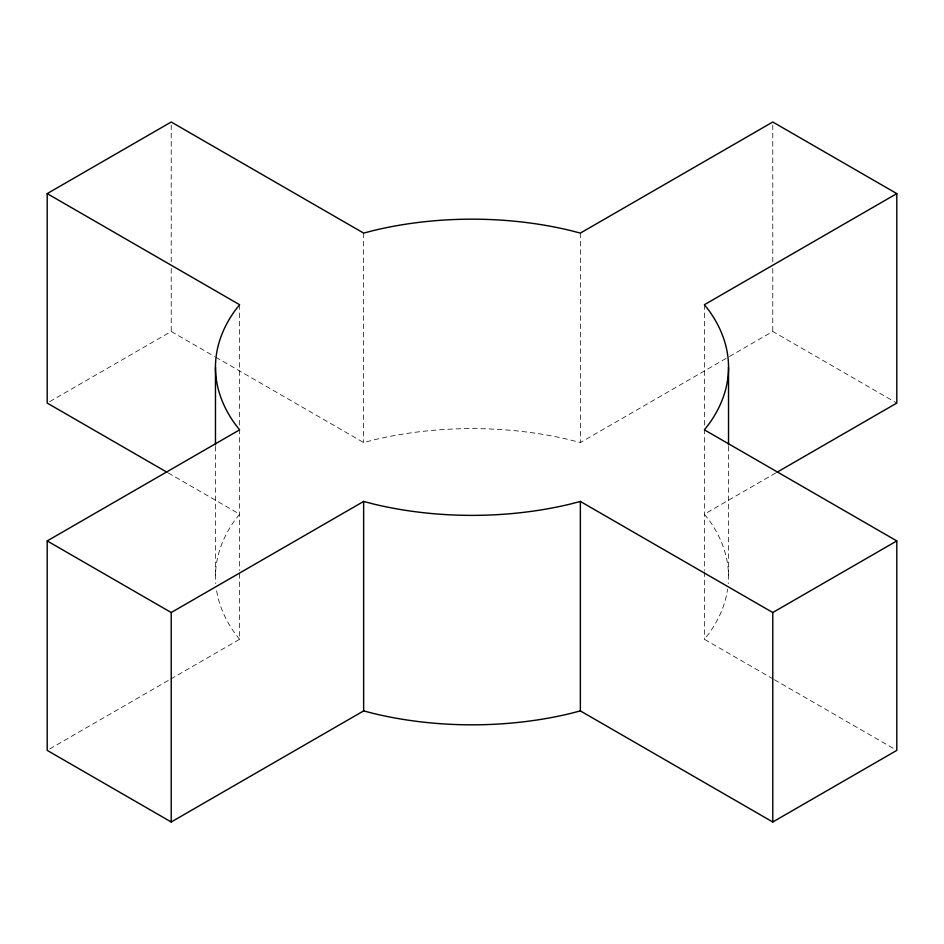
<?xml version="1.0" encoding="UTF-8"?>
<svg xmlns="http://www.w3.org/2000/svg" width="944" height="944" viewBox="0 0 944 944"><rect width="100%" height="100%" fill="white"/><g stroke="black" fill="none" stroke-linecap="round" stroke-linejoin="round"><path stroke-width="0.71" stroke-dasharray="4.72 3.54" d="M773.195 679.019L704.389 639.289L709.003 633.412A256.532 148.102 0 0 0 727.623 589.174M49.725 401.613L171.218 331.474L214.548 356.49M49.749 748.911L169.531 679.751M170.805 679.019L239.611 639.289L239.611 571.911M215.822 357.221L363.641 442.559L373.836 439.892A256.532 148.102 0 0 1 570.164 439.892L580.359 442.559L728.178 357.221M729.452 356.49L772.782 331.474L896.8 403.076M775.744 472.968L704.389 514.161L709.003 520.05A256.532 148.102 0 0 1 728.249 583.652M774.469 679.751L894.251 748.911M168.256 472.968L239.611 514.161L234.997 520.05A256.532 148.102 0 0 0 215.751 583.652M239.611 639.289L234.997 633.412A256.532 148.102 0 0 1 216.377 589.174M772.782 124.95L772.782 262.633M772.782 268.485L772.782 331.474M728.532 446.37L728.532 576.725M704.389 304.711L704.389 427.75M704.389 429.213L704.389 570.447M704.389 571.911L704.389 639.289M580.359 233.109L580.359 442.559M363.641 233.109L363.641 442.559M239.611 304.711L239.611 427.75M239.611 429.213L239.611 570.447M215.468 446.37L215.468 576.725M171.218 124.95L171.218 262.633M171.218 268.485L171.218 331.474"/><path stroke-width="1.42" d="M166.982 472.236L47.2 403.076L47.2 193.614L171.218 122.012L363.641 233.109L373.836 230.442A256.532 148.102 0 0 1 570.164 230.442L580.359 233.109L772.782 122.012L896.8 193.614L896.8 403.076L777.018 472.236M896.8 193.614L704.389 304.711L709.003 310.588A256.532 148.102 0 0 1 709.003 423.95L704.389 429.839L896.8 540.924L896.8 750.386L772.782 821.988L580.359 710.891L570.164 713.558A256.532 148.102 0 0 1 373.836 713.558L363.641 710.891L171.218 821.988L47.2 750.386L47.2 540.924L239.611 429.839L234.997 423.95A256.532 148.102 0 0 1 234.997 310.588L239.611 304.711L47.2 193.614M47.2 540.924L171.218 612.526L363.641 501.441L373.836 504.108A256.532 148.102 0 0 0 570.164 504.108L580.359 501.441L772.782 612.526L896.8 540.924M772.782 612.526L772.782 821.988M728.532 367.275L728.532 444.907M580.359 501.441L580.359 710.891M363.641 501.441L363.641 710.891M215.468 367.275L215.468 444.907M171.218 612.526L171.218 821.988"/></g></svg>
